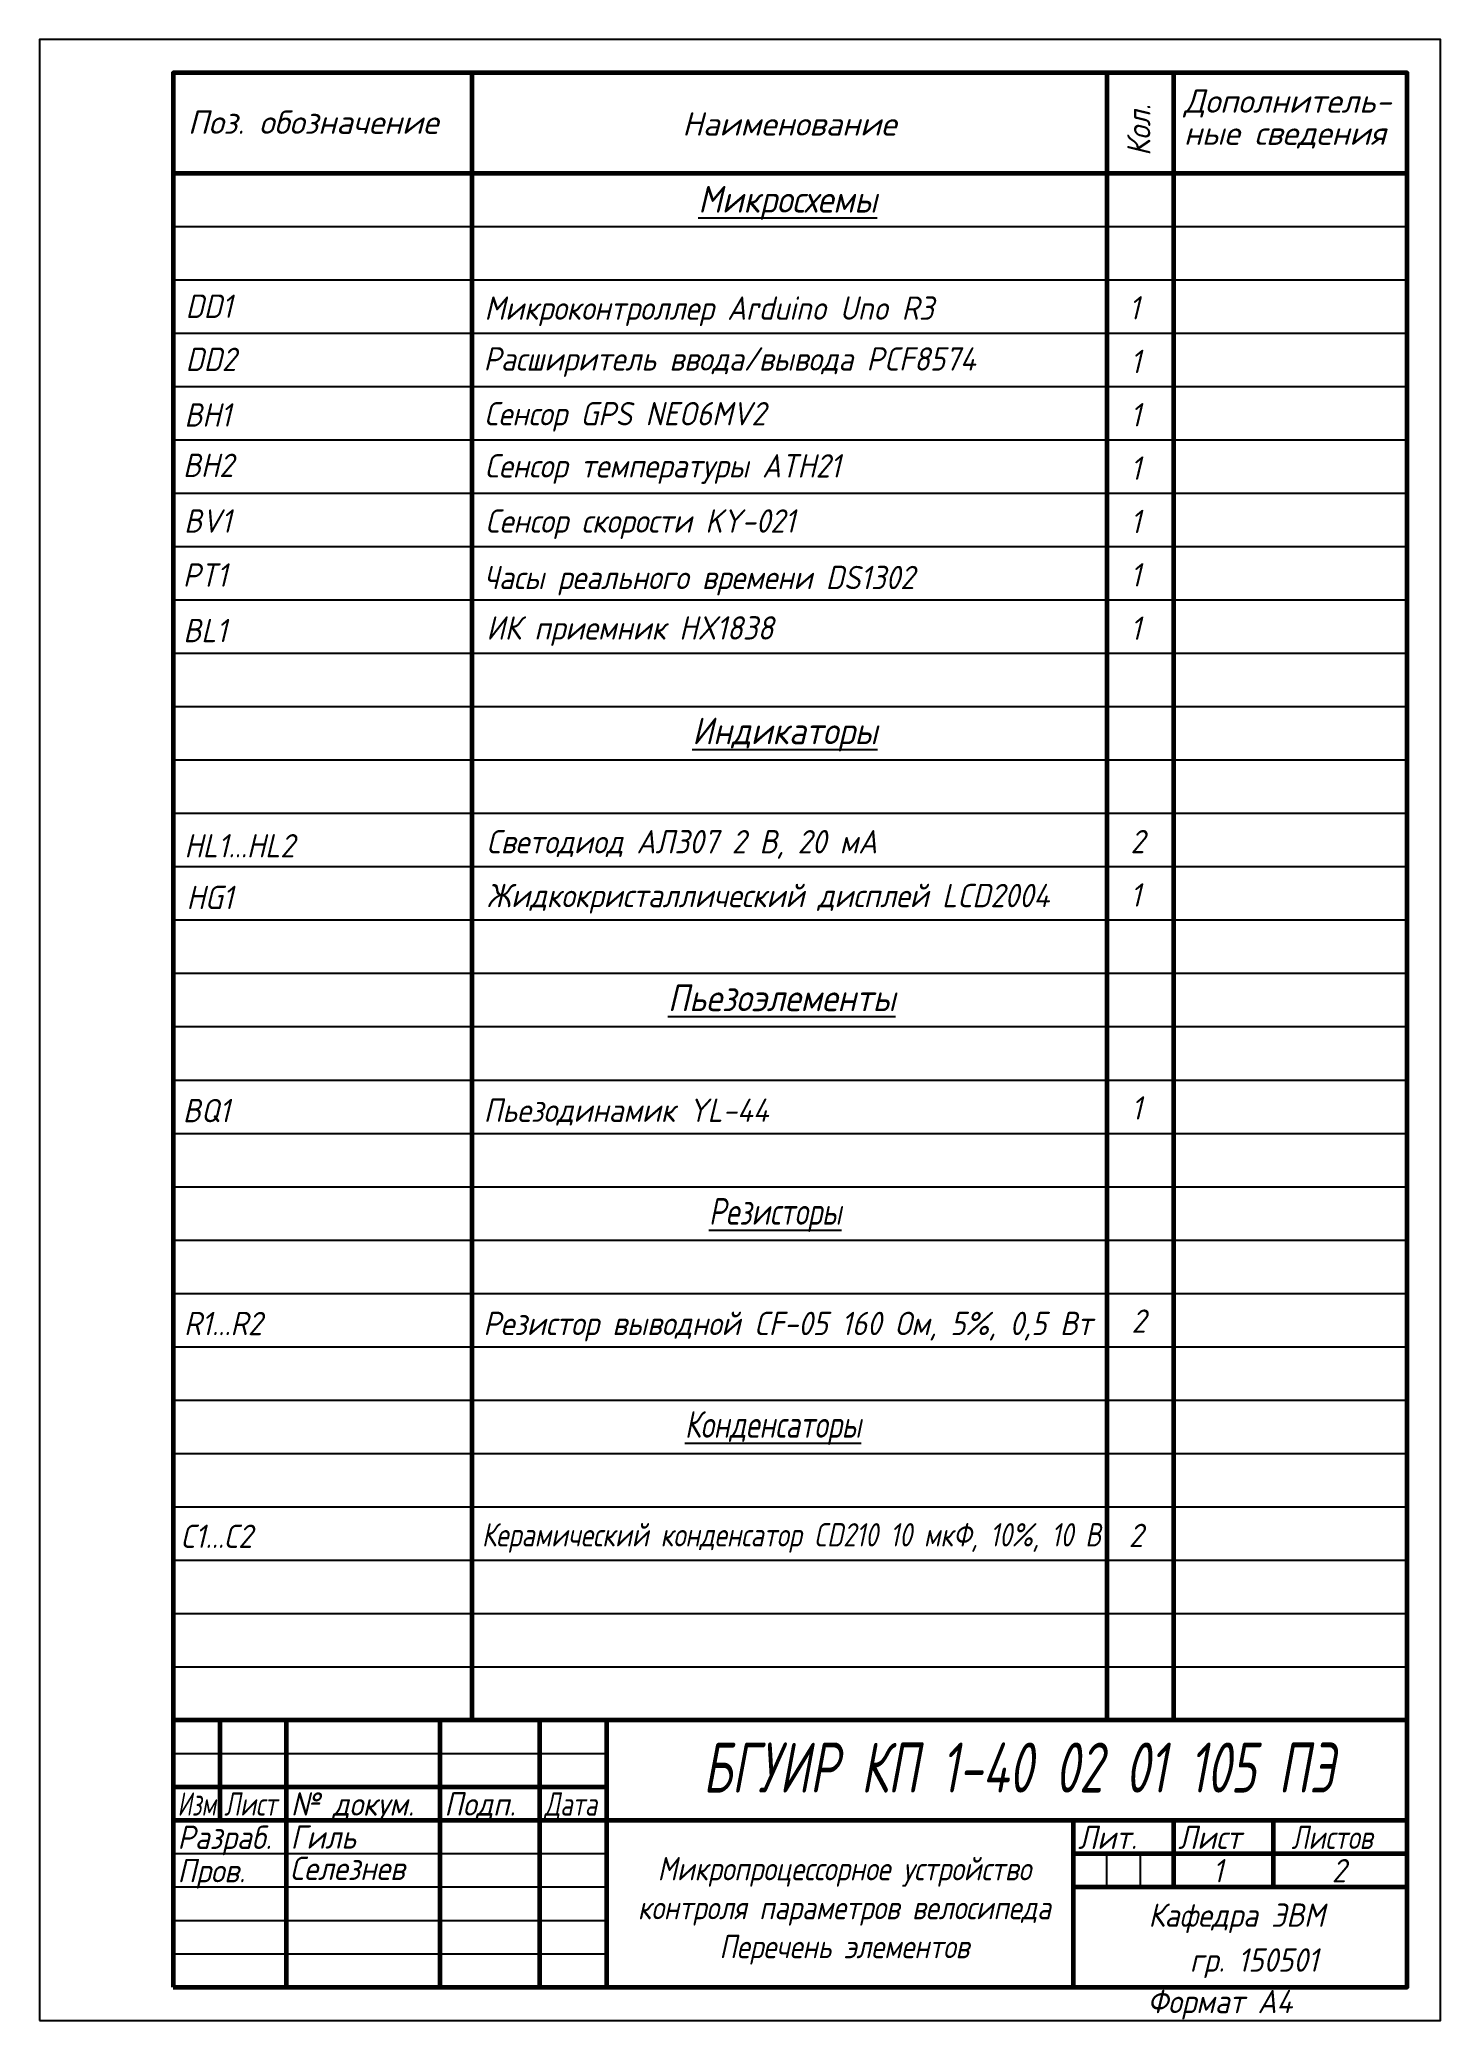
# Model space of a CAD drawing. Header units: millimetres. Extents: x 0 to 210, y 0 to 297.
import ezdxf

# ---------------------------------------------------------------- set-up
doc = ezdxf.new("R2010")
doc.units = ezdxf.units.MM
doc.header["$LTSCALE"] = 0.5
doc.styles.get("Standard").update_dxf_attribs({"font": 'isocpeui.ttf', "width": 0.9})

msp = doc.modelspace()

# ---------------------------------------------------------------- linework, layer by layer
at = {"color": 7, "linetype": 'Continuous'}
for p, q in [((20, 292), (20, 277)), ((40, 292), (110, 292)), ((173, 292), (183, 292)), ((20, 35), (85, 35)), ((20, 30), (85, 30)), ((155, 30), (155, 25)), ((20, 5), (205, 5))]:
    msp.add_line(p, q, dxfattribs=at)
at = {"color": 7, "linetype": 'Continuous', "lineweight": 60}
for p, q in [((64.8, 292), (64.8, 45)), ((160, 292), (160, 45)), ((170, 292), (170, 45)), ((20, 277), (205, 277)), ((205, 45), (20, 45)), ((27, 45), (27, 30)), ((37, 5), (37, 45)), ((60, 45), (60, 5)), ((75, 5), (75, 45)), ((85, 45), (85, 5)), ((20, 35), (85, 35)), ((20, 30), (85, 30)), ((85, 30), (205, 30)), ((155, 5), (155, 30)), ((170, 30), (170, 20)), ((185, 20), (185, 30)), ((155, 25), (205, 25)), ((155, 20), (205, 20)), ((155, 5), (205, 5))]:
    msp.add_line(p, q, dxfattribs=at)
at = {"color": 7, "linetype": 'Continuous', "lineweight": -3}
for p, q in [((20, 269), (205, 269)), ((20, 261), (205, 261)), ((20, 253), (205, 253)), ((20, 245), (205, 245)), ((20, 237), (205, 237)), ((20, 229), (205, 229)), ((20, 221), (205, 221)), ((20, 213), (205, 213)), ((20, 205), (205, 205)), ((20, 197), (205, 197)), ((20, 189), (205, 189)), ((20, 181), (205, 181)), ((20, 173), (205, 173)), ((20, 165), (205, 165)), ((20, 157), (205, 157)), ((20, 149), (205, 149)), ((20, 141), (205, 141)), ((20, 133), (205, 133)), ((20, 125), (205, 125)), ((20, 117), (205, 117)), ((20, 109), (205, 109)), ((20, 101), (205, 101)), ((20, 93), (205, 93)), ((20, 85), (205, 85)), ((20, 77), (205, 77)), ((20, 69), (205, 69)), ((20, 61), (205, 61)), ((20, 53), (205, 53)), ((20, 40), (85, 40)), ((20, 25), (85, 25)), ((160, 20), (160, 25)), ((165, 25), (165, 20)), ((20, 20), (85, 20)), ((20, 15), (85, 15)), ((20, 10), (85, 10))]:
    msp.add_line(p, q, dxfattribs=at)
msp.add_lwpolyline([(0, 0), (210, 0), (210, 297), (0, 297)], close=True, dxfattribs=at)
at = {"color": 7, "linetype": 'Continuous', "lineweight": 60}
msp.add_lwpolyline([(20, 5), (205, 5), (205, 292), (20, 292)], close=True, dxfattribs=at)

# ---------------------------------------------------------------- texts
at = {"color": 7, "linetype": 'Continuous'}
for s, p in [('Дополнитель-', (171.55, 286.03)), ('Поз. обозначение', (22.22, 282.87)), ('Наименование', (96.34, 282.61)), ('ные сведения', (171.55, 281.22))]:
    msp.add_text(s, height=3.5, dxfattribs=at).set_placement(p)
at = {"width": 0.9}
msp.add_text('Кол.', height=3.5, rotation=90, dxfattribs=at).set_placement((166.53, 279.55))
for s, height, width, p in [('DD1', 3.5, 0.9, (21.89, 255.27)), ('Микроконтроллер Arduino Uno R3', 3.5, 0.9, (66.69, 254.99)), ('1', 3.5, 0.9, (163.31, 255.04)), ('DD2', 3.5, 0.9, (21.89, 247.31)), ('Расширитель ввода/вывода PCF8574', 3.5, 0.9, (66.55, 247.37)), ('1', 3.5, 0.9, (163.53, 247)), ('BH1', 3.5, 0.9, (21.71, 238.97)), ('Сенсор GPS NEO6MV2', 3.5, 0.9, (66.67, 239.16)), ('1', 3.5, 0.9, (163.53, 239)), ('BH2', 3.5, 0.9, (21.5, 231.42)), ('Сенсор температуры ATH21', 3.5, 0.9, (66.74, 231.34)), ('1', 3.5, 0.9, (163.53, 231)), ('BV1', 3.5, 0.9, (21.66, 223.07)), ('Сенсор скорости KY-021 ', 3.5, 0.9, (66.84, 223.07)), ('1', 3.5, 0.9, (163.53, 223)), ('PT1', 3.5, 0.9, (21.48, 214.97)), ('Часы реального времени DS1302', 3.5, 0.9, (66.54, 214.6)), ('1', 3.5, 0.9, (163.53, 215)), ('BL1', 3.5, 0.9, (21.54, 206.65)), ('ИК приемник HX1838', 3.5, 0.9, (66.98, 207.04)), ('1', 3.5, 0.9, (163.53, 207)), ('Светодиод АЛ307 2 В, 20 мА', 3.5, 0.9, (67.02, 174.98)), ('2', 3.5, 0.9, (163.53, 175)), ('HL1...HL2', 3.5, 0.9, (21.72, 174.38)), ('HG1', 3.5, 0.9, (22.04, 166.63)), ('Жидкокристаллический дисплей LCD2004', 3.5, 0.9, (67.03, 166.91)), ('1', 3.5, 0.9, (163.53, 167)), ('BQ1', 3.5, 0.9, (21.48, 134.67)), ('Пьезодинамик YL-44', 3.5, 0.9, (66.57, 134.72)), ('1', 3.5, 0.9, (163.67, 135.07)), ('R1...R2', 3.5, 0.9, (21.65, 102.74)), ('Резистор выводной CF-05 160 Ом, 5%, 0,5 Вт', 3.5, 0.9, (66.51, 102.75)), ('2', 3.5, 0.9, (163.7, 103.1)), ('С1...С2', 3.5, 0.9, (21.16, 70.84)), ('Керамический конденсатор CD210 10 мкФ, 10%, 10 В', 3.5, 0.8, (66.29, 71.06)), ('2', 3.5, 0.9, (163.29, 70.97)), ('БГУИР КП 1-40 02 01 105 ПЭ', 7.5, 0.7, (99.45, 34.16)), ('Гиль', 3.5, 0.9, (37.63, 25.75)), ('Селезнев', 3.5, 0.9, (37.53, 21.05)), ('1', 3.5, 0.9, (175.85, 20.69)), ('2', 3.5, 0.9, (193.72, 20.7)), ('Кафедра ЭВМ', 3.5, 0.9, (166.23, 14.03)), ('гр. 150501', 3.5, 0.9, (172.44, 7.3))]:
    msp.add_text(s, height=height, dxfattribs=dict(width=width)).set_placement(p)
at = {"color": 7, "linetype": 'Continuous'}
for s, width, p in [('Изм.', 0.7, (20.67, 30.7)), ('Лист', 0.75, (27.67, 30.7)), ('№ докум.', 0.9, (37.67, 30.7)), ('Подп.', 0.9, (60.67, 30.7)), ('Дата', 0.75, (75.67, 30.7)), ('Разраб.', 0.9, (20.67, 25.7)), ('Лит.', 0.9, (155.67, 25.7)), ('Лист', 0.9, (170.67, 25.7)), ('Листов', 0.8, (187.67, 25.7)), ('Пров.', 0.9, (20.67, 20.7)), ('Формат А4', 0.9, (166.07, 1.08))]:
    msp.add_text(s, height=3.5, dxfattribs=dict(at, width=width)).set_placement(p)
at = {"attachment_point": 1}
for s, insert, char_height, width in [('{\\LМикросхемы}', (98.74, 275.06), 4, 73.3224), ('{\\LИндикаторы}', (97.83, 195.35), 4, 73.3224), ('{\\LПьезоэлементы}', (94.18, 155.32), 4, 73.3224), ('{\\L\\W0.77;Резисторы}', (100.33, 123.3), 4, 87.6119), ('{\\L\\W0.77;Конденсаторы}', (96.72, 91.36), 4, 63.3397), ('\\pxqc;{\\W0.84;Микропроцессорное устройство контроля параметров велосипеда\\PПеречень элементов}', (87.63, 24.49), 3.5, 66.0226)]:
    msp.add_mtext(s, dxfattribs=dict(at, insert=insert, char_height=char_height, width=width))

doc.saveas('drawing.dxf')
